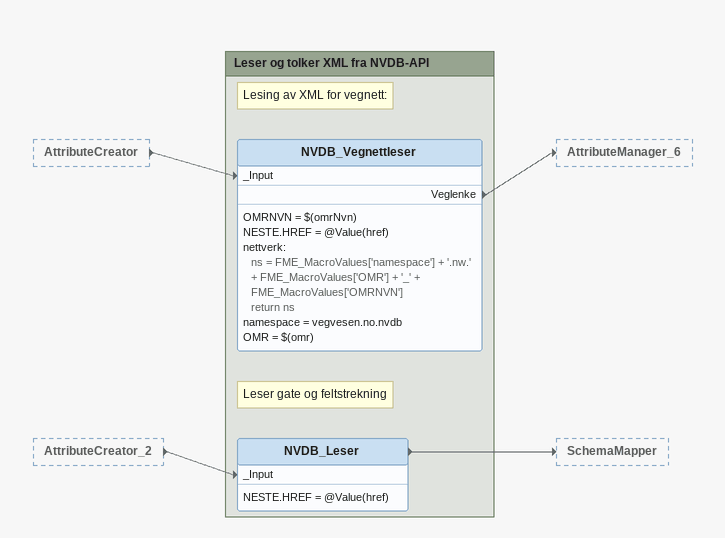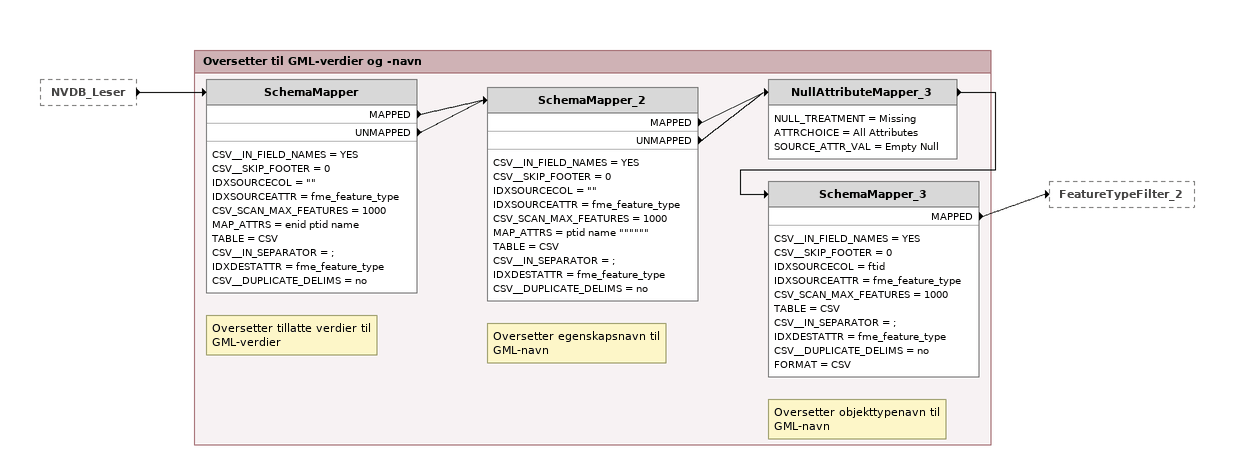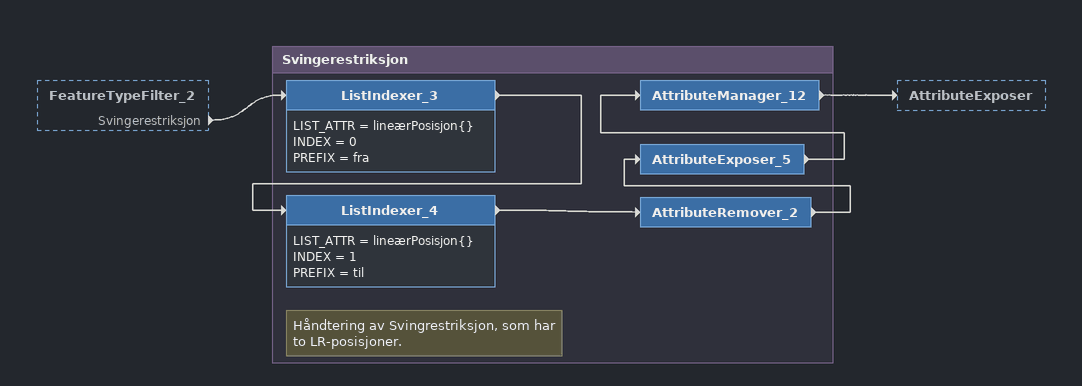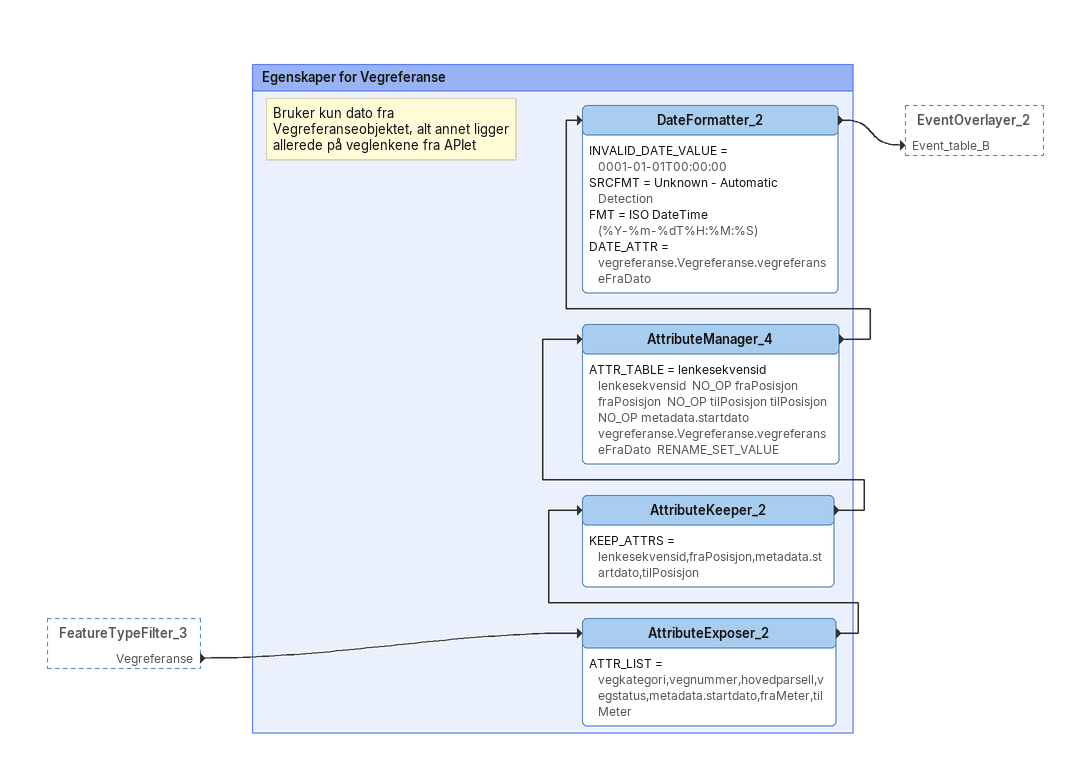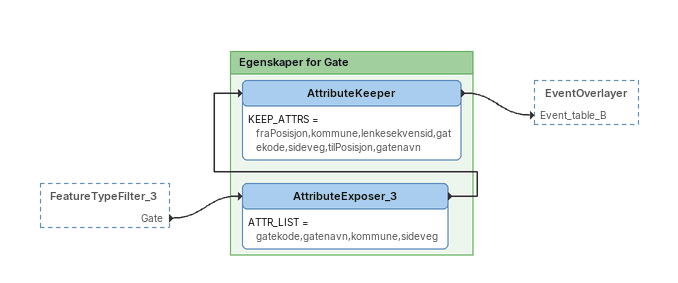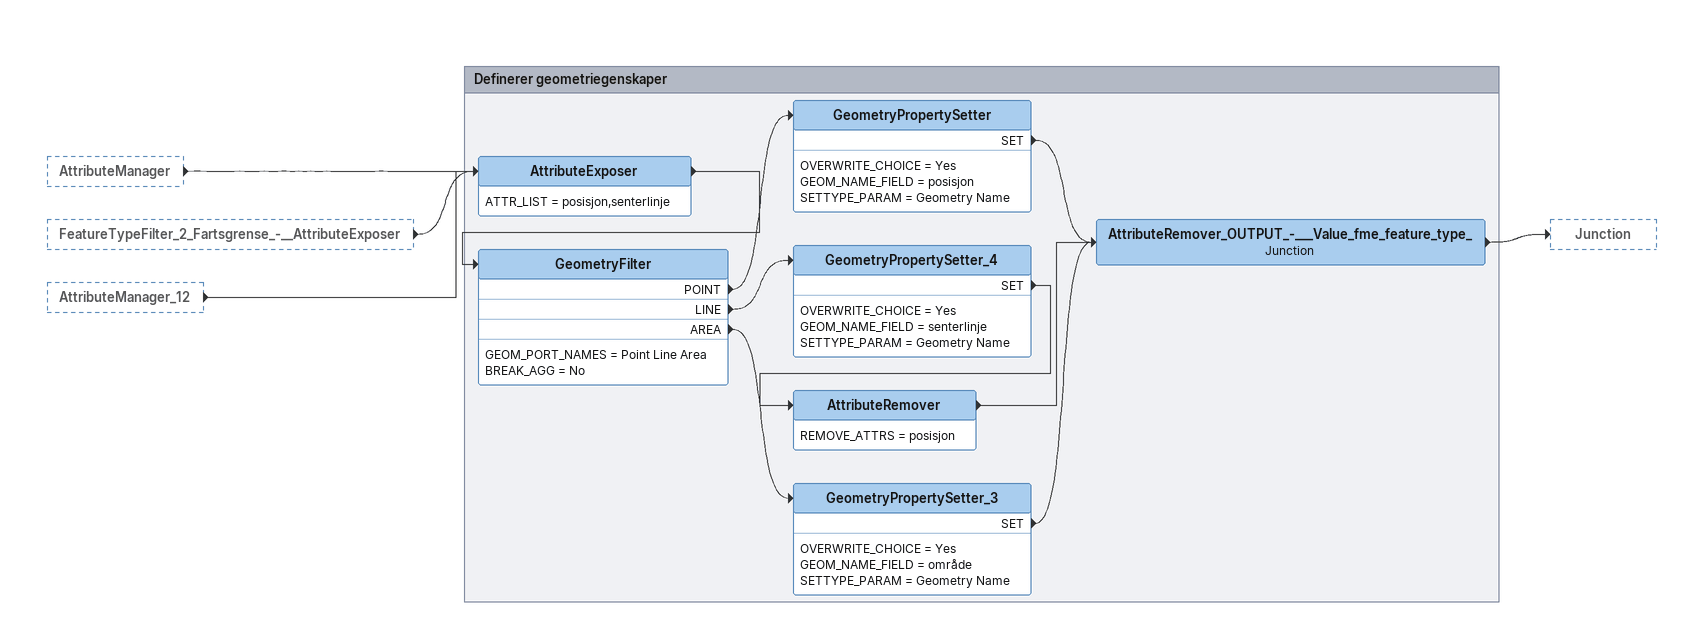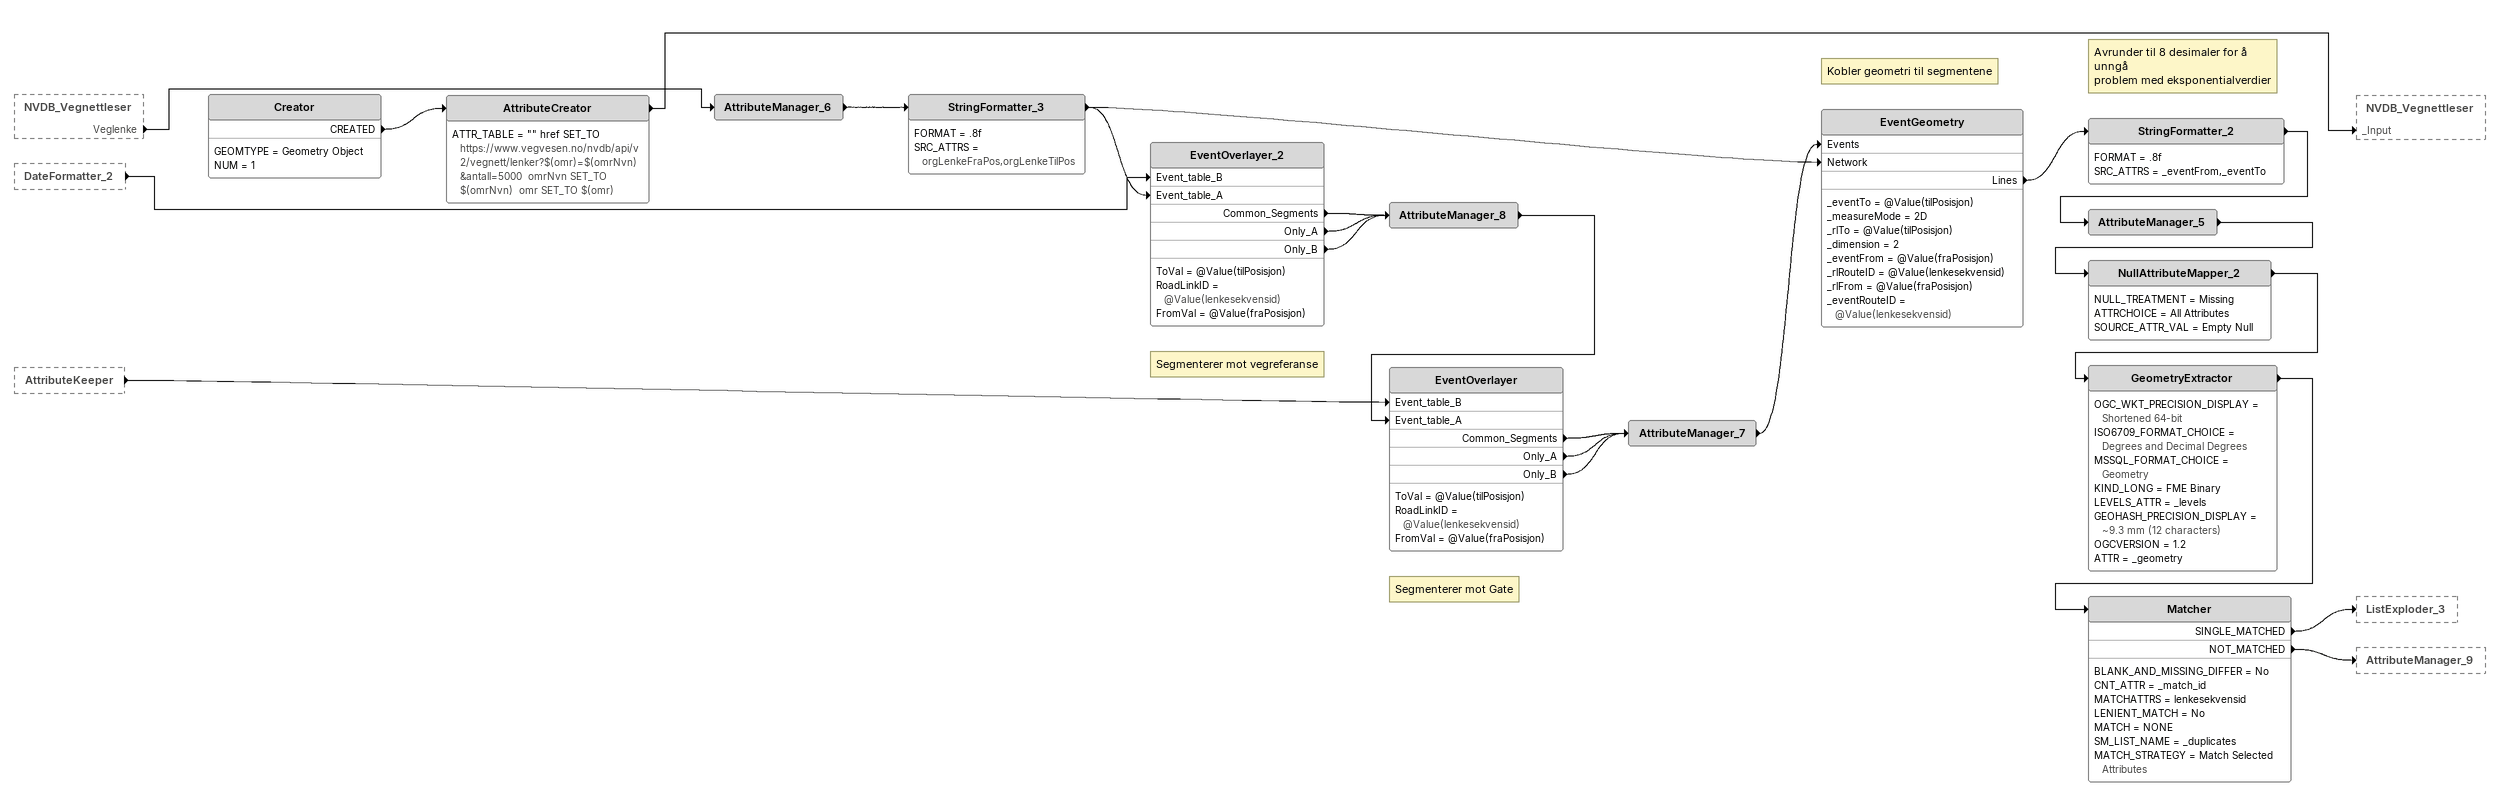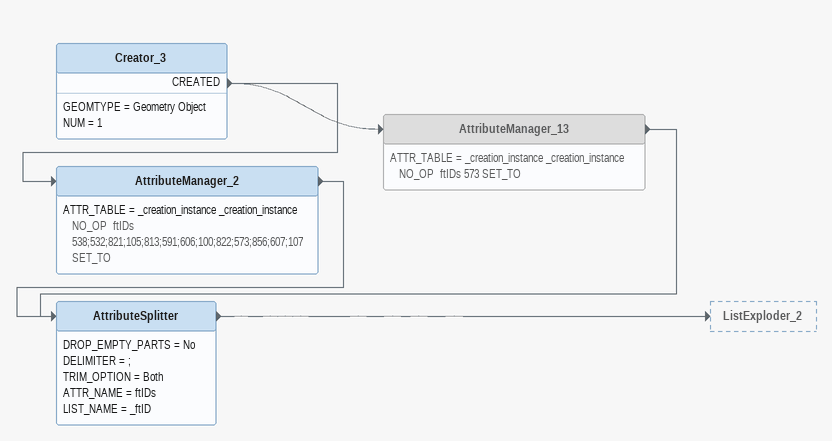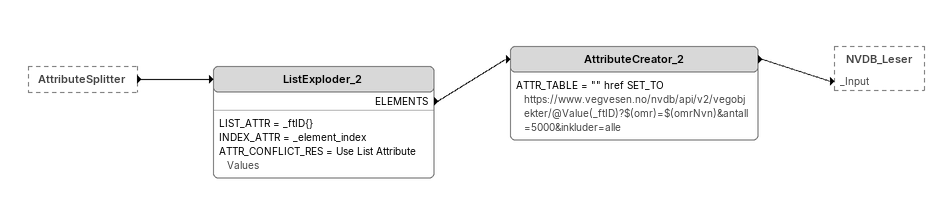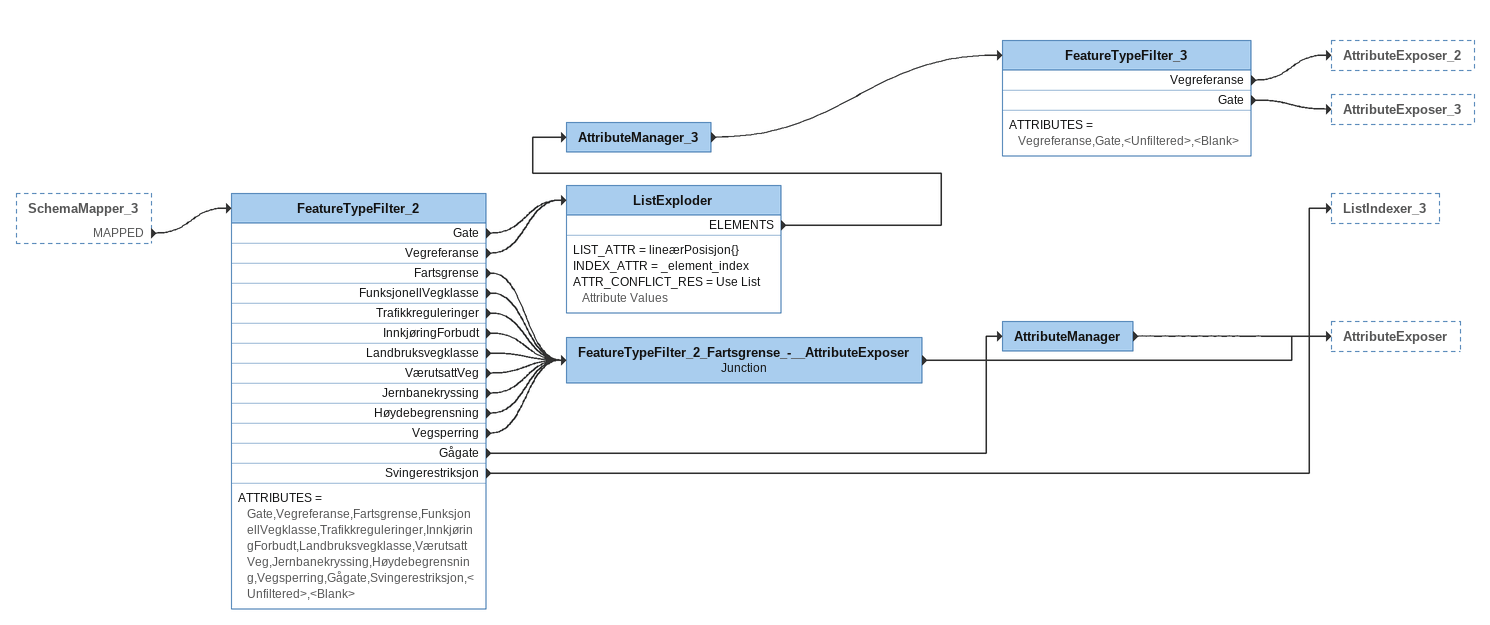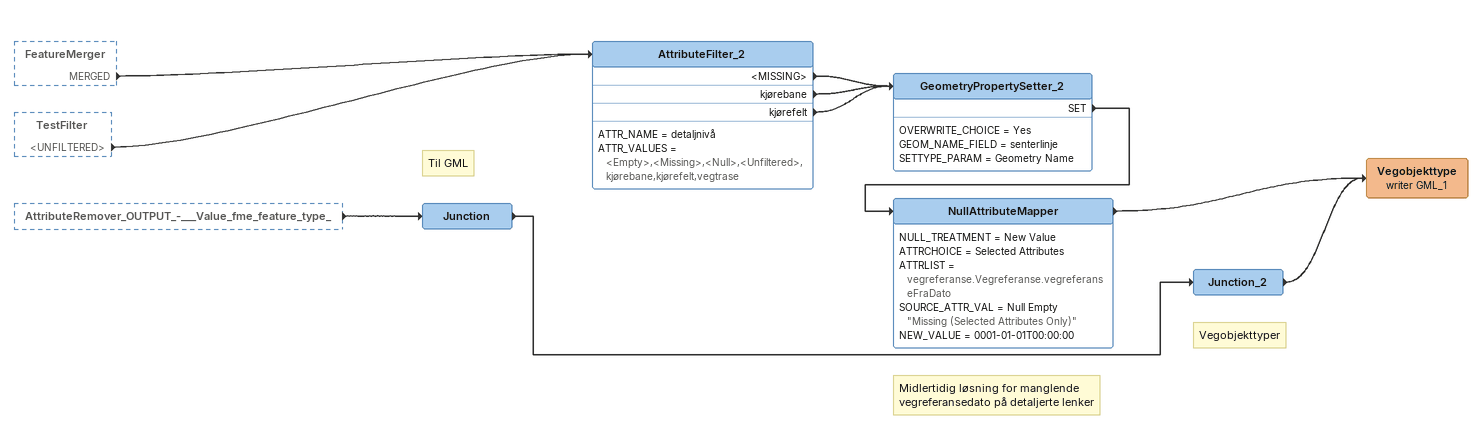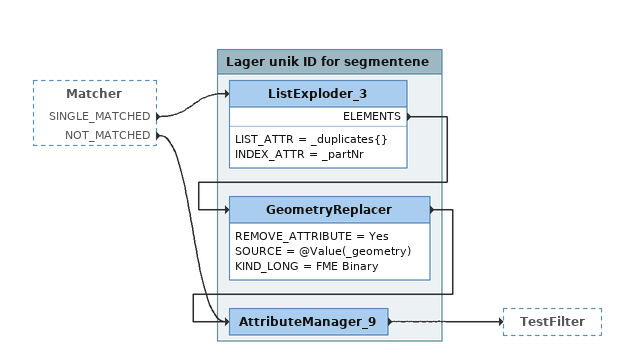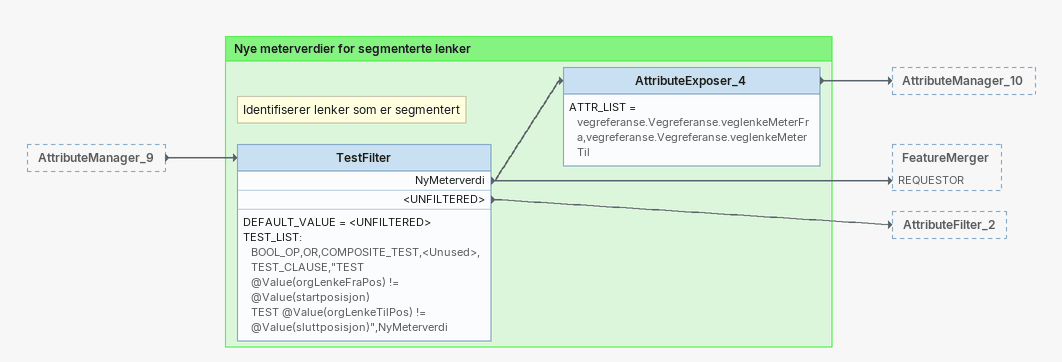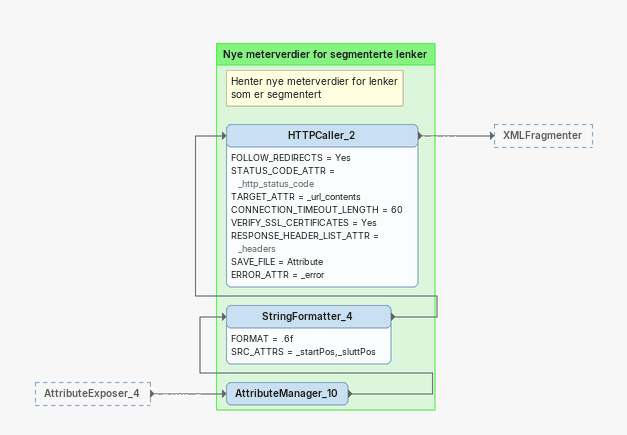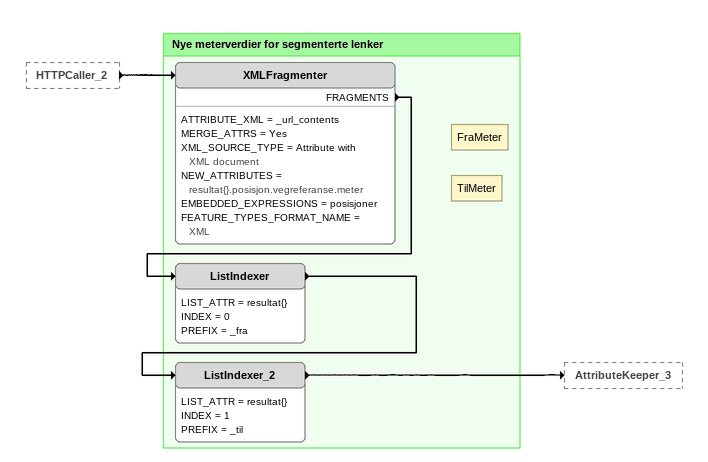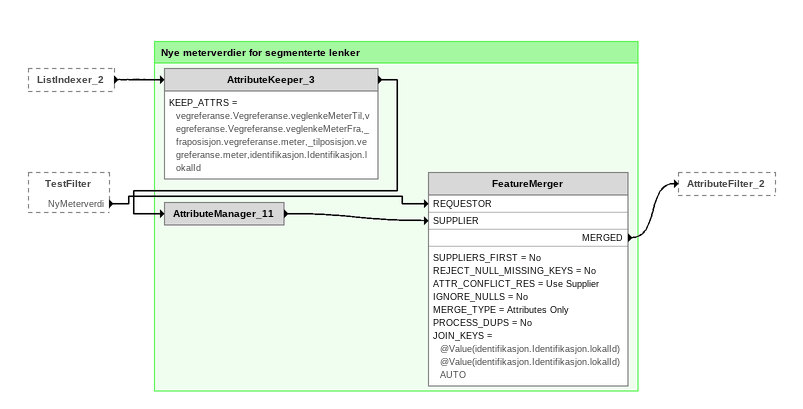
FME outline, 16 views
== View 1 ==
AttributeCreator [outside]
    -> NVDB_Vegnettleser [_Input]
AttributeCreator_2 [outside]
    -> NVDB_Leser [_Input]

Bookmark: Leser og tolker XML fra NVDB-API
Note: Lesing av XML for vegnett:
NVDB_Vegnettleser
    OMRNVN = $(omrNvn)
    NESTE.HREF = @Value(href)
    nettverk:
      ns = FME_MacroValues['namespace'] + '.nw.' + FME_MacroValues['OMR'] + '_' + FME_MacroValues['OMRNVN']
      return ns
    namespace = vegvesen.no.nvdb
    OMR = $(omr)
    Veglenke -> AttributeManager_6
Note: Leser gate og feltstrekning
NVDB_Leser
    NESTE.HREF = @Value(href)
    -> SchemaMapper

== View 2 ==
NVDB_Leser [outside]
    -> SchemaMapper

Bookmark: Oversetter til GML-verdier og -navn
Note: Oversetter tillatte verdier til GML-verdier
SchemaMapper
    CSV__IN_FIELD_NAMES = YES
    CSV__SKIP_FOOTER = 0
    IDXSOURCECOL = ""
    IDXSOURCEATTR = fme_feature_type
    CSV_SCAN_MAX_FEATURES = 1000
    MAP_ATTRS = enid ptid name
    TABLE = CSV
    CSV__IN_SEPARATOR = ;
    IDXDESTATTR = fme_feature_type
    CSV__DUPLICATE_DELIMS = no
    MAPPED -> SchemaMapper_2
    UNMAPPED -> SchemaMapper_2
Note: Oversetter egenskapsnavn til GML-navn
SchemaMapper_2
    CSV__IN_FIELD_NAMES = YES
    CSV__SKIP_FOOTER = 0
    IDXSOURCECOL = ""
    IDXSOURCEATTR = fme_feature_type
    CSV_SCAN_MAX_FEATURES = 1000
    MAP_ATTRS = ptid name """"""
    TABLE = CSV
    CSV__IN_SEPARATOR = ;
    IDXDESTATTR = fme_feature_type
    CSV__DUPLICATE_DELIMS = no
    MAPPED -> NullAttributeMapper_3
    UNMAPPED -> NullAttributeMapper_3
NullAttributeMapper_3
    NULL_TREATMENT = Missing
    ATTRCHOICE = All Attributes
    SOURCE_ATTR_VAL = Empty Null
    -> SchemaMapper_3
Note: Oversetter objekttypenavn til GML-navn
SchemaMapper_3
    CSV__IN_FIELD_NAMES = YES
    CSV__SKIP_FOOTER = 0
    IDXSOURCECOL = ftid
    IDXSOURCEATTR = fme_feature_type
    CSV_SCAN_MAX_FEATURES = 1000
    TABLE = CSV
    CSV__IN_SEPARATOR = ;
    IDXDESTATTR = fme_feature_type
    CSV__DUPLICATE_DELIMS = no
    FORMAT = CSV
    MAPPED -> FeatureTypeFilter_2

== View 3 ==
FeatureTypeFilter_2 [outside]
    Svingerestriksjon -> ListIndexer_3

Bookmark: Svingerestriksjon
ListIndexer_3
    LIST_ATTR = lineærPosisjon{}
    INDEX = 0
    PREFIX = fra
    -> ListIndexer_4
Note: Håndtering av Svingrestriksjon, som har to LR-posisjoner.
ListIndexer_4
    LIST_ATTR = lineærPosisjon{}
    INDEX = 1
    PREFIX = til
    -> AttributeRemover_2
AttributeRemover_2
    -> AttributeExposer_5
AttributeExposer_5
    -> AttributeManager_12
AttributeManager_12
    -> AttributeExposer

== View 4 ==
FeatureTypeFilter_3 [outside]
    Vegreferanse -> AttributeExposer_2

Bookmark: Egenskaper for Vegreferanse
AttributeExposer_2
    ATTR_LIST = vegkategori,vegnummer,hovedparsell,vegstatus,metadata.startdato,fraMeter,tilMeter
    -> AttributeKeeper_2
AttributeKeeper_2
    KEEP_ATTRS = lenkesekvensid,fraPosisjon,metadata.startdato,tilPosisjon
    -> AttributeManager_4
AttributeManager_4
    ATTR_TABLE = lenkesekvensid lenkesekvensid  NO_OP fraPosisjon fraPosisjon  NO_OP tilPosisjon tilPosisjon  NO_OP metadata.startdato vegreferanse.Vegreferanse.vegreferanseFraDato  RENAME_SET_VALUE
    -> DateFormatter_2
Note: Bruker kun dato fra Vegreferanseobjektet, alt annet ligger allerede på veglenkene fra APIet
DateFormatter_2
    INVALID_DATE_VALUE = 0001-01-01T00:00:00
    SRCFMT = Unknown - Automatic Detection
    FMT = ISO DateTime (%Y-%m-%dT%H:%M:%S)
    DATE_ATTR = vegreferanse.Vegreferanse.vegreferanseFraDato
    -> EventOverlayer_2 [Event_table_B]

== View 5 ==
FeatureTypeFilter_3 [outside]
    Gate -> AttributeExposer_3

Bookmark: Egenskaper for Gate
AttributeExposer_3
    ATTR_LIST = gatekode,gatenavn,kommune,sideveg
    -> AttributeKeeper
AttributeKeeper
    KEEP_ATTRS = fraPosisjon,kommune,lenkesekvensid,gatekode,sideveg,tilPosisjon,gatenavn
    -> EventOverlayer [Event_table_B]

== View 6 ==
AttributeManager [outside]
    -> AttributeExposer
FeatureTypeFilter_2_Fartsgrense_-__AttributeExposer [outside]
    -> AttributeExposer
AttributeManager_12 [outside]
    -> AttributeExposer

Bookmark: Definerer geometriegenskaper
AttributeExposer
    ATTR_LIST = posisjon,senterlinje
    -> GeometryFilter
GeometryFilter
    GEOM_PORT_NAMES = Point Line Area
    BREAK_AGG = No
    POINT -> GeometryPropertySetter
    LINE -> GeometryPropertySetter_4
    AREA -> GeometryPropertySetter_3
GeometryPropertySetter
    OVERWRITE_CHOICE = Yes
    GEOM_NAME_FIELD = posisjon
    SETTYPE_PARAM = Geometry Name
    SET -> AttributeRemover_OUTPUT_-___Value_fme_feature_type_
GeometryPropertySetter_4
    OVERWRITE_CHOICE = Yes
    GEOM_NAME_FIELD = senterlinje
    SETTYPE_PARAM = Geometry Name
    SET -> AttributeRemover
AttributeRemover
    REMOVE_ATTRS = posisjon
    -> AttributeRemover_OUTPUT_-___Value_fme_feature_type_
GeometryPropertySetter_3
    OVERWRITE_CHOICE = Yes
    GEOM_NAME_FIELD = område
    SETTYPE_PARAM = Geometry Name
    SET -> AttributeRemover_OUTPUT_-___Value_fme_feature_type_
AttributeRemover_OUTPUT_-___Value_fme_feature_type_: Junction
    -> Junction

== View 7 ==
NVDB_Vegnettleser [outside]
    Veglenke -> AttributeManager_6
DateFormatter_2 [outside]
    -> EventOverlayer_2 [Event_table_B]
AttributeKeeper [outside]
    -> EventOverlayer [Event_table_B]
Creator
    GEOMTYPE = Geometry Object
    NUM = 1
    CREATED -> AttributeCreator
AttributeCreator
    ATTR_TABLE = "" href SET_TO https://www.vegvesen.no/nvdb/api/v2/vegnett/lenker?$(omr)=$(omrNvn)&antall=5000  omrNvn SET_TO $(omrNvn)  omr SET_TO $(omr)
    -> NVDB_Vegnettleser [_Input]
AttributeManager_6
    -> StringFormatter_3
StringFormatter_3
    FORMAT = .8f
    SRC_ATTRS = orgLenkeFraPos,orgLenkeTilPos
    -> EventOverlayer_2 [Event_table_A]
    -> EventGeometry [Network]
Note: Segmenterer mot vegreferanse
EventOverlayer_2
    ToVal = @Value(tilPosisjon)
    RoadLinkID = @Value(lenkesekvensid)
    FromVal = @Value(fraPosisjon)
    Common_Segments -> AttributeManager_8
    Only_A -> AttributeManager_8
    Only_B -> AttributeManager_8
AttributeManager_8
    -> EventOverlayer [Event_table_A]
Note: Segmenterer mot Gate
EventOverlayer
    ToVal = @Value(tilPosisjon)
    RoadLinkID = @Value(lenkesekvensid)
    FromVal = @Value(fraPosisjon)
    Common_Segments -> AttributeManager_7
    Only_A -> AttributeManager_7
    Only_B -> AttributeManager_7
AttributeManager_7
    -> EventGeometry [Events]
Note: Kobler geometri til segmentene
EventGeometry
    _eventTo = @Value(tilPosisjon)
    _measureMode = 2D
    _rlTo = @Value(tilPosisjon)
    _dimension = 2
    _eventFrom = @Value(fraPosisjon)
    _rlRouteID = @Value(lenkesekvensid)
    _rlFrom = @Value(fraPosisjon)
    _eventRouteID = @Value(lenkesekvensid)
    Lines -> StringFormatter_2
Note: Avrunder til 8 desimaler for å unngå / problem med eksponentialverdier
StringFormatter_2
    FORMAT = .8f
    SRC_ATTRS = _eventFrom,_eventTo
    -> AttributeManager_5
AttributeManager_5
    -> NullAttributeMapper_2
NullAttributeMapper_2
    NULL_TREATMENT = Missing
    ATTRCHOICE = All Attributes
    SOURCE_ATTR_VAL = Empty Null
    -> GeometryExtractor
GeometryExtractor
    OGC_WKT_PRECISION_DISPLAY = Shortened 64-bit
    ISO6709_FORMAT_CHOICE = Degrees and Decimal Degrees
    MSSQL_FORMAT_CHOICE = Geometry
    KIND_LONG = FME Binary
    LEVELS_ATTR = _levels
    GEOHASH_PRECISION_DISPLAY = ~9.3 mm (12 characters)
    OGCVERSION = 1.2
    ATTR = _geometry
    -> Matcher
Matcher
    BLANK_AND_MISSING_DIFFER = No
    CNT_ATTR = _match_id
    MATCHATTRS = lenkesekvensid
    LENIENT_MATCH = No
    MATCH = NONE
    SM_LIST_NAME = _duplicates
    MATCH_STRATEGY = Match Selected Attributes
    SINGLE_MATCHED -> ListExploder_3
    NOT_MATCHED -> AttributeManager_9

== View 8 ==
Creator_3
    GEOMTYPE = Geometry Object
    NUM = 1
    CREATED -> AttributeManager_2
    CREATED -> AttributeManager_13
AttributeManager_2
    ATTR_TABLE = _creation_instance _creation_instance  NO_OP  ftIDs 538;532;821;105;813;591;606;100;822;573;856;607;107 SET_TO
    -> AttributeSplitter
AttributeManager_13 [off]
    ATTR_TABLE = _creation_instance _creation_instance  NO_OP  ftIDs 573 SET_TO
    -> AttributeSplitter
AttributeSplitter
    DROP_EMPTY_PARTS = No
    DELIMITER = ;
    TRIM_OPTION = Both
    ATTR_NAME = ftIDs
    LIST_NAME = _ftID
    -> ListExploder_2

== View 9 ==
AttributeSplitter [outside]
    -> ListExploder_2
ListExploder_2
    LIST_ATTR = _ftID{}
    INDEX_ATTR = _element_index
    ATTR_CONFLICT_RES = Use List Attribute Values
    ELEMENTS -> AttributeCreator_2
AttributeCreator_2
    ATTR_TABLE = "" href SET_TO https://www.vegvesen.no/nvdb/api/v2/vegobjekter/@Value(_ftID)?$(omr)=$(omrNvn)&antall=5000&inkluder=alle
    -> NVDB_Leser [_Input]

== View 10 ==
SchemaMapper_3 [outside]
    MAPPED -> FeatureTypeFilter_2
FeatureTypeFilter_2
    ATTRIBUTES = Gate,Vegreferanse,Fartsgrense,FunksjonellVegklasse,Trafikkreguleringer,InnkjøringForbudt,Landbruksvegklasse,VærutsattVeg,Jernbanekryssing,Høydebegrensning,Vegsperring,Gågate,Svingerestriksjon,<Unfiltered>,<Blank>
    Gate -> ListExploder
    Vegreferanse -> ListExploder
    Fartsgrense -> FeatureTypeFilter_2_Fartsgrense_-__AttributeExposer
    FunksjonellVegklasse -> FeatureTypeFilter_2_Fartsgrense_-__AttributeExposer
    Trafikkreguleringer -> FeatureTypeFilter_2_Fartsgrense_-__AttributeExposer
    InnkjøringForbudt -> FeatureTypeFilter_2_Fartsgrense_-__AttributeExposer
    Landbruksvegklasse -> FeatureTypeFilter_2_Fartsgrense_-__AttributeExposer
    VærutsattVeg -> FeatureTypeFilter_2_Fartsgrense_-__AttributeExposer
    Jernbanekryssing -> FeatureTypeFilter_2_Fartsgrense_-__AttributeExposer
    Høydebegrensning -> FeatureTypeFilter_2_Fartsgrense_-__AttributeExposer
    Vegsperring -> FeatureTypeFilter_2_Fartsgrense_-__AttributeExposer
    Gågate -> AttributeManager
    Svingerestriksjon -> ListIndexer_3
ListExploder
    LIST_ATTR = lineærPosisjon{}
    INDEX_ATTR = _element_index
    ATTR_CONFLICT_RES = Use List Attribute Values
    ELEMENTS -> AttributeManager_3
AttributeManager_3
    -> FeatureTypeFilter_3
FeatureTypeFilter_3
    ATTRIBUTES = Vegreferanse,Gate,<Unfiltered>,<Blank>
    Vegreferanse -> AttributeExposer_2
    Gate -> AttributeExposer_3
FeatureTypeFilter_2_Fartsgrense_-__AttributeExposer: Junction
    -> AttributeExposer
AttributeManager
    -> AttributeExposer

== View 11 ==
FeatureMerger [outside]
    MERGED -> AttributeFilter_2
TestFilter [outside]
    <UNFILTERED> -> AttributeFilter_2
AttributeRemover_OUTPUT_-___Value_fme_feature_type_ [outside]
    -> Junction
AttributeFilter_2
    ATTR_NAME = detaljnivå
    ATTR_VALUES = <Empty>,<Missing>,<Null>,<Unfiltered>,kjørebane,kjørefelt,vegtrase
    <MISSING> -> GeometryPropertySetter_2
    kjørebane -> GeometryPropertySetter_2
    kjørefelt -> GeometryPropertySetter_2
GeometryPropertySetter_2
    OVERWRITE_CHOICE = Yes
    GEOM_NAME_FIELD = senterlinje
    SETTYPE_PARAM = Geometry Name
    SET -> NullAttributeMapper
Note: Midlertidig løsning for manglende vegreferansedato på detaljerte lenker
NullAttributeMapper
    NULL_TREATMENT = New Value
    ATTRCHOICE = Selected Attributes
    ATTRLIST = vegreferanse.Vegreferanse.vegreferanseFraDato
    SOURCE_ATTR_VAL = Null Empty "Missing (Selected Attributes Only)"
    NEW_VALUE = 0001-01-01T00:00:00
    -> Vegobjekttype (writer GML_1)
Note: Til GML
Junction
    -> Junction_2
Note: Vegobjekttyper
Junction_2
    -> Vegobjekttype (writer GML_1)
Vegobjekttype (writer GML_1)

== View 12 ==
Matcher [outside]
    SINGLE_MATCHED -> ListExploder_3
    NOT_MATCHED -> AttributeManager_9

Bookmark: Lager unik ID for segmentene
ListExploder_3
    LIST_ATTR = _duplicates{}
    INDEX_ATTR = _partNr
    ELEMENTS -> GeometryReplacer
GeometryReplacer
    REMOVE_ATTRIBUTE = Yes
    SOURCE = @Value(_geometry)
    KIND_LONG = FME Binary
    -> AttributeManager_9
AttributeManager_9
    -> TestFilter

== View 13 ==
AttributeManager_9 [outside]
    -> TestFilter

Bookmark: Nye meterverdier for segmenterte lenker
Note: Identifiserer lenker som er segmentert
TestFilter
    DEFAULT_VALUE = <UNFILTERED>
    TEST_LIST:
      BOOL_OP,OR,COMPOSITE_TEST,<Unused>,TEST_CLAUSE,"TEST @Value(orgLenkeFraPos) != @Value(startposisjon)
      TEST @Value(orgLenkeTilPos) != @Value(sluttposisjon)",NyMeterverdi
    NyMeterverdi -> AttributeExposer_4
    NyMeterverdi -> FeatureMerger [REQUESTOR]
    <UNFILTERED> -> AttributeFilter_2
AttributeExposer_4
    ATTR_LIST = vegreferanse.Vegreferanse.veglenkeMeterFra,vegreferanse.Vegreferanse.veglenkeMeterTil
    -> AttributeManager_10

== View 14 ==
AttributeExposer_4 [outside]
    -> AttributeManager_10

Bookmark: Nye meterverdier for segmenterte lenker
AttributeManager_10
    -> StringFormatter_4
StringFormatter_4
    FORMAT = .6f
    SRC_ATTRS = _startPos,_sluttPos
    -> HTTPCaller_2
Note: Henter nye meterverdier for lenker som er segmentert
HTTPCaller_2
    FOLLOW_REDIRECTS = Yes
    STATUS_CODE_ATTR = _http_status_code
    TARGET_ATTR = _url_contents
    CONNECTION_TIMEOUT_LENGTH = 60
    VERIFY_SSL_CERTIFICATES = Yes
    RESPONSE_HEADER_LIST_ATTR = _headers
    SAVE_FILE = Attribute
    ERROR_ATTR = _error
    -> XMLFragmenter

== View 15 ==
HTTPCaller_2 [outside]
    -> XMLFragmenter

Bookmark: Nye meterverdier for segmenterte lenker
XMLFragmenter
    ATTRIBUTE_XML = _url_contents
    MERGE_ATTRS = Yes
    XML_SOURCE_TYPE = Attribute with XML document
    NEW_ATTRIBUTES = resultat{}.posisjon.vegreferanse.meter
    EMBEDDED_EXPRESSIONS = posisjoner
    FEATURE_TYPES_FORMAT_NAME = XML
    FRAGMENTS -> ListIndexer
Note: FraMeter
ListIndexer
    LIST_ATTR = resultat{}
    INDEX = 0
    PREFIX = _fra
    -> ListIndexer_2
Note: TilMeter
ListIndexer_2
    LIST_ATTR = resultat{}
    INDEX = 1
    PREFIX = _til
    -> AttributeKeeper_3

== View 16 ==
ListIndexer_2 [outside]
    -> AttributeKeeper_3
TestFilter [outside]
    NyMeterverdi -> FeatureMerger [REQUESTOR]

Bookmark: Nye meterverdier for segmenterte lenker
AttributeKeeper_3
    KEEP_ATTRS = vegreferanse.Vegreferanse.veglenkeMeterTil,vegreferanse.Vegreferanse.veglenkeMeterFra,_fraposisjon.vegreferanse.meter,_tilposisjon.vegreferanse.meter,identifikasjon.Identifikasjon.lokalId
    -> AttributeManager_11
AttributeManager_11
    -> FeatureMerger [SUPPLIER]
FeatureMerger
    SUPPLIERS_FIRST = No
    REJECT_NULL_MISSING_KEYS = No
    ATTR_CONFLICT_RES = Use Supplier
    IGNORE_NULLS = No
    MERGE_TYPE = Attributes Only
    PROCESS_DUPS = No
    JOIN_KEYS = @Value(identifikasjon.Identifikasjon.lokalId) @Value(identifikasjon.Identifikasjon.lokalId) AUTO
    MERGED -> AttributeFilter_2
